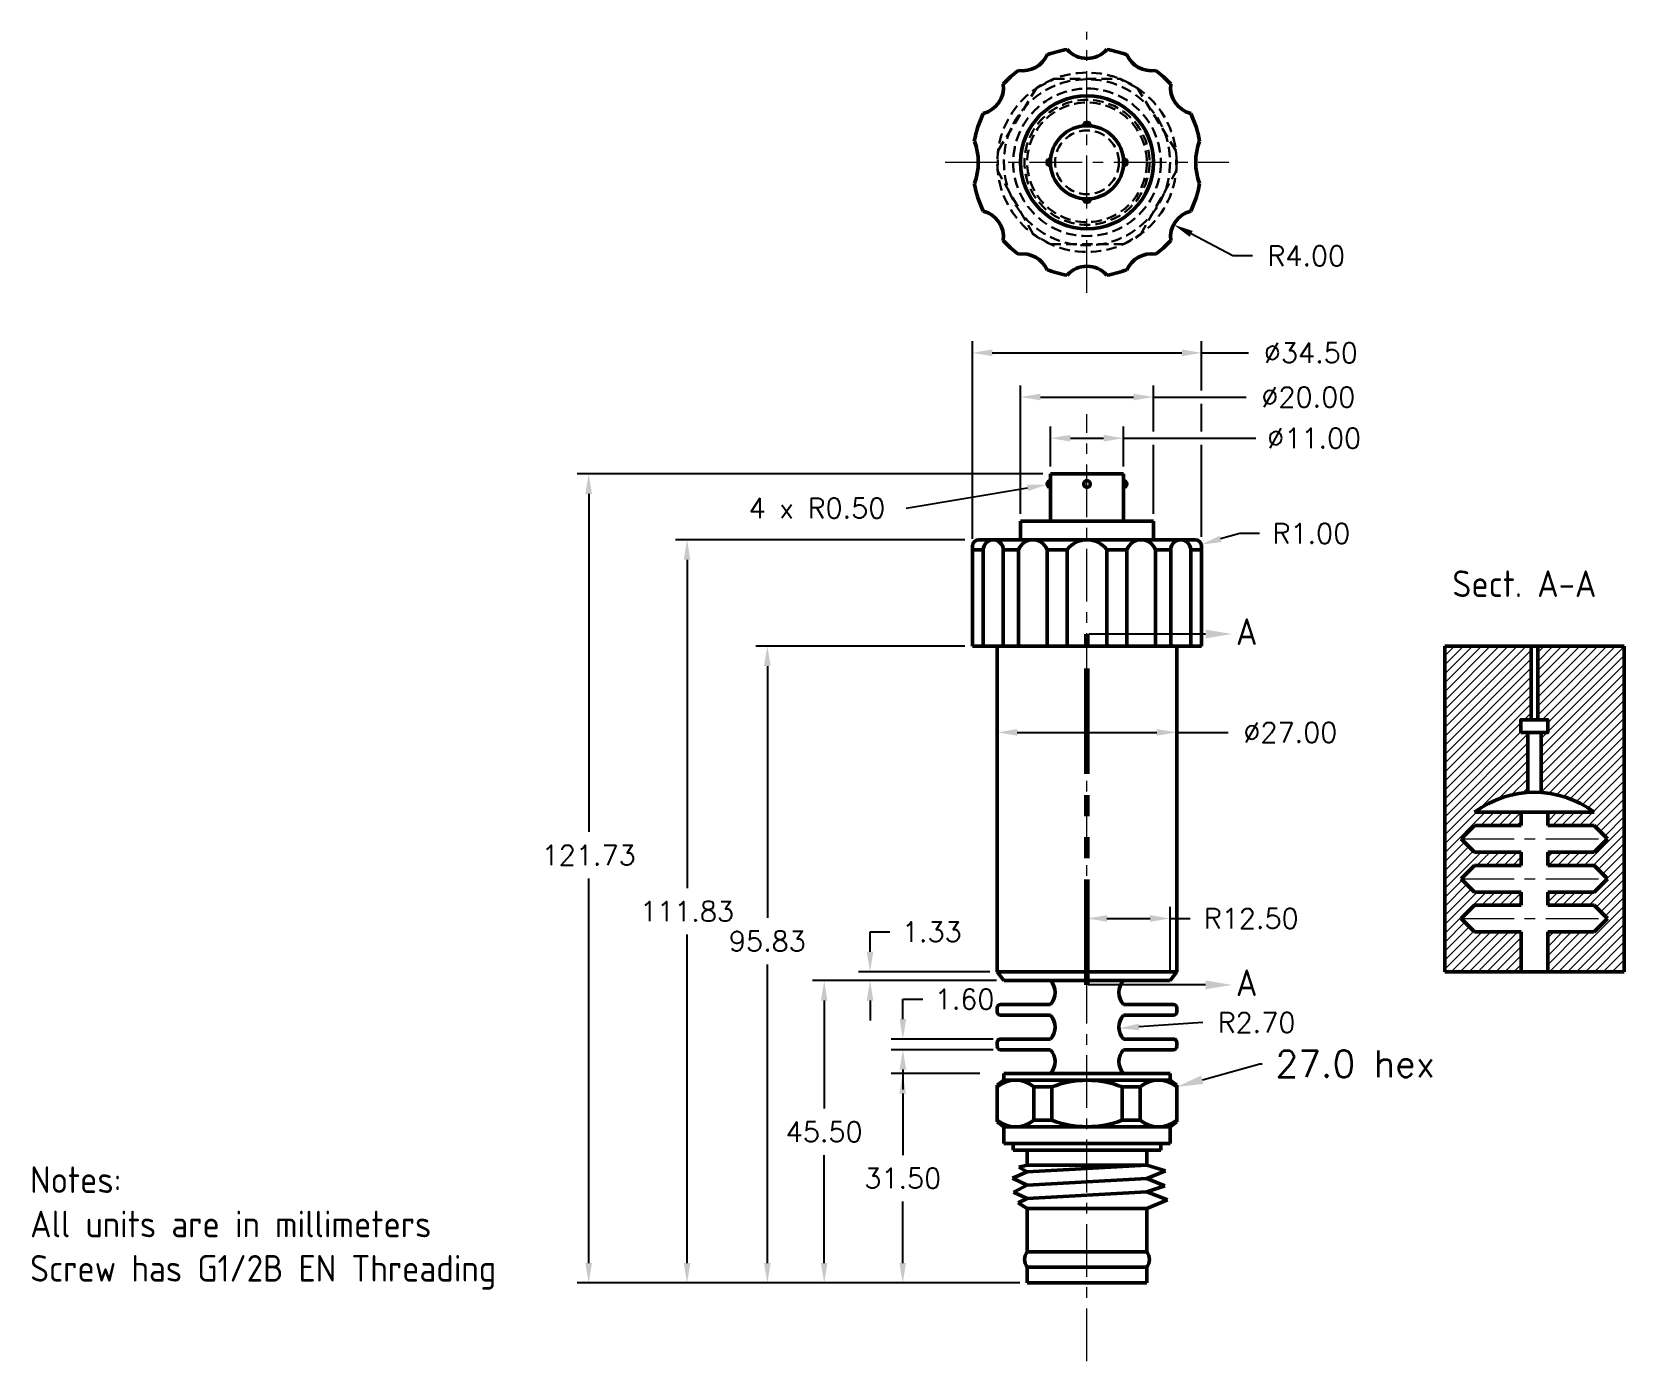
# Model space of a CAD drawing. Header units: millimetres. Extents: x -111 to 129, y 18 to 218.
import ezdxf
from ezdxf import colors
from ezdxf.entities.mleader import LeaderData, LeaderLine
from ezdxf.math import Vec2, Vec3

# ---------------------------------------------------------------- set-up
doc = ezdxf.new("R2010")
doc.units = ezdxf.units.MM
doc.header["$LTSCALE"] = 0.25
for name, pattern in [('CENTER', [50.8, 31.75, -6.35, 6.35, -6.35]), ('HIDDEN', [9.525, 6.35, -3.175]), ('PHANTOMX2', [127, 63.5, -12.7, 12.7, -12.7, 12.7, -12.7])]:
    doc.linetypes.add(name, pattern=pattern)
doc.layers.get('0').update_dxf_attribs({"lineweight": 50})
doc.layers.get('Defpoints').update_dxf_attribs({"lineweight": 5})
for name, color, linetype, lineweight in [('Center', 7, 'CENTER', 13), ('Hidden', 7, 'HIDDEN', 30), ('Phantom', 7, 'PHANTOMX2', 80)]:
    doc.layers.add(name, color=color, linetype=linetype, lineweight=lineweight)
doc.styles.add('ISO Proportional', font='isocp.shx')
doc.styles.get("Standard").update_dxf_attribs({"font": 'simplex.shx'})
doc.dimstyles.new('mmDimStyle', dxfattribs={"dimtxt": 3, "dimasz": 3, "dimexe": 1.75, "dimexo": 1.125, "dimgap": 2, "dimtad": 0, "dimtih": 1, "dimtoh": 1, "dimzin": 1, "dimdsep": 46, "dimtxsty": 'Standard', "dimcen": 3, "dimadec": 0, "dimazin": 0, "dimtfac": 1, "dimtofl": 0, "dimtmove": 0, "dimatfit": 3, "dimfxl": 1, "dimarcsym": 0})
pattern_1 = [(45, (-63.1695, 44.1866), (-0.673519, 0.673519), [])]

# ---------------------------------------------------------------- blocks, each defined once
blk = doc.blocks.new('*D5')
at = {"color": 0, "lineweight": -2, "transparency": 16777216}
for p, q in [((31.86, 61.43), (18.51, 61.43)), ((20.26, 58.43), (20.26, 49.18)), ((20.26, 32.93), (20.26, 42.18)), ((36.26, 29.93), (18.51, 29.93))]:
    blk.add_line(p, q, dxfattribs=at)
at = {"color": 0, "transparency": 16777216}
for points in [[(19.76, 58.43), (20.76, 58.43), (20.26, 61.43)], [(19.76, 32.93), (20.76, 32.93), (20.26, 29.93)]]:
    blk.add_solid(points, dxfattribs=at)
at = {"layer": 'Defpoints', "color": 0, "transparency": 16777216}
for p in [(20.26, 61.43), (32.98, 61.43), (37.39, 29.93)]:
    blk.add_point(p, dxfattribs=at)
at = {"color": 0, "lineweight": 13, "transparency": 16777216, "insert": (20.26, 45.68), "char_height": 3, "attachment_point": 5}
blk.add_mtext('31.50', dxfattribs=at)
blk = doc.blocks.new('*D6')
at = {"color": 0, "lineweight": -2, "transparency": 16777216}
for p, q in [((34.36, 75.43), (6.69, 75.43)), ((8.44, 72.43), (8.44, 56.18)), ((8.44, 32.93), (8.44, 49.18)), ((37.86, 29.93), (6.69, 29.93))]:
    blk.add_line(p, q, dxfattribs=at)
at = {"color": 0, "transparency": 16777216}
for points in [[(7.94, 72.43), (8.94, 72.43), (8.44, 75.43)], [(7.94, 32.93), (8.94, 32.93), (8.44, 29.93)]]:
    blk.add_solid(points, dxfattribs=at)
at = {"layer": 'Defpoints', "color": 0, "transparency": 16777216}
for p in [(8.44, 75.43), (35.48, 75.43), (38.98, 29.93)]:
    blk.add_point(p, dxfattribs=at)
at = {"color": 0, "lineweight": 13, "transparency": 16777216, "insert": (8.44, 52.68), "char_height": 3, "attachment_point": 5}
blk.add_mtext('45.50', dxfattribs=at)
blk = doc.blocks.new('*D7')
at = {"color": 0, "lineweight": -2, "transparency": 16777216}
for p, q in [((29.61, 125.76), (-1.86, 125.76)), ((-0.11, 122.76), (-0.11, 84.85)), ((-0.11, 32.93), (-0.11, 77.85)), ((37.86, 29.93), (-1.86, 29.93))]:
    blk.add_line(p, q, dxfattribs=at)
at = {"color": 0, "transparency": 16777216}
for points in [[(-0.61, 122.76), (0.39, 122.76), (-0.11, 125.76)], [(-0.61, 32.93), (0.39, 32.93), (-0.11, 29.93)]]:
    blk.add_solid(points, dxfattribs=at)
at = {"layer": 'Defpoints', "color": 0, "transparency": 16777216}
for p in [(-0.11, 125.76), (30.73, 125.76), (38.98, 29.93)]:
    blk.add_point(p, dxfattribs=at)
at = {"color": 0, "lineweight": 13, "transparency": 16777216, "insert": (-0.11, 81.35), "char_height": 3, "attachment_point": 5}
blk.add_mtext('95.83', dxfattribs=at)
blk = doc.blocks.new('*D8')
at = {"color": 0, "lineweight": -2, "transparency": 16777216}
for p, q in [((41.36, 151.66), (-28.74, 151.66)), ((-26.99, 148.66), (-26.99, 97.8)), ((-26.99, 32.93), (-26.99, 90.8)), ((37.86, 29.93), (-28.74, 29.93))]:
    blk.add_line(p, q, dxfattribs=at)
at = {"color": 0, "transparency": 16777216}
for points in [[(-27.49, 148.66), (-26.49, 148.66), (-26.99, 151.66)], [(-27.49, 32.93), (-26.49, 32.93), (-26.99, 29.93)]]:
    blk.add_solid(points, dxfattribs=at)
at = {"layer": 'Defpoints', "color": 0, "transparency": 16777216}
for p in [(-26.99, 151.66), (42.48, 151.66), (38.98, 29.93)]:
    blk.add_point(p, dxfattribs=at)
at = {"color": 0, "lineweight": 13, "transparency": 16777216, "insert": (-26.99, 94.3), "char_height": 3, "attachment_point": 5}
blk.add_mtext('121.73', dxfattribs=at)
blk = doc.blocks.new('*D9')
at = {"color": 0, "lineweight": -2, "transparency": 16777216}
for p, q in [((15.34, 79.76), (15.34, 82.76)), ((15.34, 82.76), (18.34, 82.76)), ((33.36, 76.76), (13.59, 76.76)), ((34.36, 75.43), (13.59, 75.43)), ((15.34, 72.43), (15.34, 69.43))]:
    blk.add_line(p, q, dxfattribs=at)
at = {"color": 0, "transparency": 16777216}
for points in [[(14.84, 79.76), (15.84, 79.76), (15.34, 76.76)], [(14.84, 72.43), (15.84, 72.43), (15.34, 75.43)]]:
    blk.add_solid(points, dxfattribs=at)
at = {"layer": 'Defpoints', "color": 0, "transparency": 16777216}
for p in [(15.34, 76.76), (34.48, 76.76), (35.48, 75.43)]:
    blk.add_point(p, dxfattribs=at)
at = {"color": 0, "lineweight": 13, "transparency": 16777216, "insert": (24.63, 82.76), "char_height": 3, "attachment_point": 5}
blk.add_mtext('1.33', dxfattribs=at)
blk = doc.blocks.new('*D10')
at = {"color": 0, "lineweight": -2, "transparency": 16777216}
for p, q in [((42.48, 152.79), (42.48, 158.8)), ((53.48, 152.79), (53.48, 158.8)), ((45.48, 157.05), (50.48, 157.05)), ((53.48, 157.05), (73.37, 157.05))]:
    blk.add_line(p, q, dxfattribs=at)
at = {"color": 0, "transparency": 16777216}
for points in [[(45.48, 157.55), (45.48, 156.55), (42.48, 157.05)], [(50.48, 157.55), (50.48, 156.55), (53.48, 157.05)]]:
    blk.add_solid(points, dxfattribs=at)
at = {"layer": 'Defpoints', "color": 0, "transparency": 16777216}
for p in [(53.48, 157.05), (42.48, 151.66), (53.48, 151.66)]:
    blk.add_point(p, dxfattribs=at)
at = {"color": 0, "lineweight": 13, "transparency": 16777216, "insert": (82.16, 157.05), "char_height": 3, "attachment_point": 5}
blk.add_mtext('%%C11.00', dxfattribs=at)
blk = doc.blocks.new('*D11')
at = {"color": 0, "lineweight": -2, "transparency": 16777216}
for p, q in [((37.98, 145.69), (37.98, 164.99)), ((40.98, 163.24), (54.98, 163.24)), ((57.98, 158.05), (57.98, 164.99)), ((57.98, 163.24), (71.92, 163.24)), ((57.98, 145.69), (57.98, 156.05))]:
    blk.add_line(p, q, dxfattribs=at)
at = {"color": 0, "transparency": 16777216}
for points in [[(40.98, 163.74), (40.98, 162.74), (37.98, 163.24)], [(54.98, 163.74), (54.98, 162.74), (57.98, 163.24)]]:
    blk.add_solid(points, dxfattribs=at)
at = {"layer": 'Defpoints', "color": 0, "transparency": 16777216}
for p in [(57.98, 163.24), (37.98, 144.56), (57.98, 144.56)]:
    blk.add_point(p, dxfattribs=at)
at = {"color": 0, "lineweight": 13, "transparency": 16777216, "insert": (81.28, 163.24), "char_height": 3, "attachment_point": 5}
blk.add_mtext('%%C20.00', dxfattribs=at)
blk = doc.blocks.new('*D12')
at = {"color": 0, "lineweight": -2, "transparency": 16777216}
blk.add_line((20.78, 146.52), (39.03, 149.58), dxfattribs=at)
blk.add_arc((42.48, 150.16), 0.5, 189.5211, 270, dxfattribs=at)
at = {"color": 0, "transparency": 16777216}
blk.add_solid([(38.95, 150.07), (39.11, 149.09), (41.99, 150.08)], dxfattribs=at)
at = {"layer": 'Defpoints', "color": 0, "transparency": 16777216}
for p in [(41.99, 150.08), (42.48, 150.16)]:
    blk.add_point(p, dxfattribs=at)
at = {"color": 0, "lineweight": 13, "transparency": 16777216, "insert": (7.36, 146.52), "char_height": 3, "width": 27.8001, "attachment_point": 5}
blk.add_mtext('4 x R0.50', dxfattribs=at)
blk = doc.blocks.new('*D13')
at = {"color": 0, "lineweight": -2, "transparency": 16777216}
for p, q in [((30.73, 141.89), (30.73, 171.64)), ((65.23, 164.24), (65.23, 171.64)), ((33.73, 169.89), (62.23, 169.89)), ((65.23, 169.89), (72.3, 169.89)), ((65.23, 158.05), (65.23, 162.24)), ((65.23, 142.18), (65.23, 156.05))]:
    blk.add_line(p, q, dxfattribs=at)
at = {"color": 0, "transparency": 16777216}
for points in [[(33.73, 170.39), (33.73, 169.39), (30.73, 169.89)], [(62.23, 170.39), (62.23, 169.39), (65.23, 169.89)]]:
    blk.add_solid(points, dxfattribs=at)
at = {"layer": 'Defpoints', "color": 0, "transparency": 16777216}
for p in [(30.73, 169.89), (30.73, 140.76), (65.23, 141.06)]:
    blk.add_point(p, dxfattribs=at)
at = {"color": 0, "lineweight": 13, "transparency": 16777216, "insert": (81.66, 169.89), "char_height": 3, "attachment_point": 5}
blk.add_mtext('%%C34.50', dxfattribs=at)
blk = doc.blocks.new('*D14')
at = {"color": 0, "lineweight": -2, "transparency": 16777216}
for p, q in [((47.98, 76.56), (47.98, 86.53)), ((60.48, 76.56), (60.48, 86.53)), ((50.98, 84.78), (57.48, 84.78)), ((60.48, 84.78), (63.48, 84.78))]:
    blk.add_line(p, q, dxfattribs=at)
at = {"color": 0, "transparency": 16777216}
for points in [[(50.98, 85.28), (50.98, 84.28), (47.98, 84.78)], [(57.48, 85.28), (57.48, 84.28), (60.48, 84.78)]]:
    blk.add_solid(points, dxfattribs=at)
at = {"layer": 'Defpoints', "color": 0, "transparency": 16777216}
for p in [(60.48, 84.78), (47.98, 75.43), (60.48, 75.43)]:
    blk.add_point(p, dxfattribs=at)
at = {"color": 0, "lineweight": 13, "transparency": 16777216, "insert": (72.69, 84.78), "char_height": 3, "attachment_point": 5}
blk.add_mtext('R12.50', dxfattribs=at)
blk = doc.blocks.new('*D15')
at = {"color": 0, "lineweight": -2, "transparency": 16777216}
for p, q in [((20.28, 69.63), (20.28, 72.63)), ((20.28, 72.63), (23.28, 72.63)), ((33.86, 66.63), (18.53, 66.63)), ((33.86, 65.03), (18.53, 65.03)), ((20.28, 62.03), (20.28, 59.03))]:
    blk.add_line(p, q, dxfattribs=at)
at = {"color": 0, "transparency": 16777216}
for points in [[(19.78, 69.63), (20.78, 69.63), (20.28, 66.63)], [(19.78, 62.03), (20.78, 62.03), (20.28, 65.03)]]:
    blk.add_solid(points, dxfattribs=at)
at = {"layer": 'Defpoints', "color": 0, "transparency": 16777216}
for p in [(20.28, 66.63), (34.98, 66.63), (34.98, 65.03)]:
    blk.add_point(p, dxfattribs=at)
at = {"color": 0, "lineweight": 13, "transparency": 16777216, "insert": (29.56, 72.63), "char_height": 3, "attachment_point": 5}
blk.add_mtext('1.60', dxfattribs=at)
blk = doc.blocks.new('*D16')
at = {"color": 0, "lineweight": -2, "transparency": 16777216}
blk.add_line((65.42, 69.12), (55.79, 68.45), dxfattribs=at)
at = {"color": 0, "transparency": 16777216}
blk.add_solid([(55.76, 68.95), (55.83, 67.96), (52.8, 68.25)], dxfattribs=at)
at = {"layer": 'Defpoints', "color": 0, "transparency": 16777216}
for p in [(55.49, 68.43), (58.19, 68.62)]:
    blk.add_point(p, dxfattribs=at)
at = {"color": 0, "lineweight": 13, "transparency": 16777216, "insert": (73.49, 69.12), "char_height": 3, "attachment_point": 5}
blk.add_mtext('R2.70', dxfattribs=at)
blk = doc.blocks.new('*D17')
at = {"color": 0, "lineweight": -2, "transparency": 16777216}
for p, q in [((69.9, 184.48), (63.66, 187.79)), ((72.9, 184.48), (69.9, 184.48))]:
    blk.add_line(p, q, dxfattribs=at)
at = {"color": 0, "transparency": 16777216}
blk.add_solid([(63.89, 188.23), (63.43, 187.34), (61.01, 189.19)], dxfattribs=at)
at = {"layer": 'Defpoints', "color": 0, "transparency": 16777216}
for p in [(64.54, 187.32), (68.08, 185.44)]:
    blk.add_point(p, dxfattribs=at)
at = {"color": 0, "lineweight": 13, "transparency": 16777216, "insert": (80.97, 184.48), "char_height": 3, "attachment_point": 5}
blk.add_mtext('R4.00', dxfattribs=at)
blk = doc.blocks.new('*D18')
at = {"color": 0, "lineweight": -2, "transparency": 16777216}
for p, q in [((70.95, 142.72), (68.07, 141.88)), ((73.95, 142.72), (70.95, 142.72))]:
    blk.add_line(p, q, dxfattribs=at)
at = {"color": 0, "transparency": 16777216}
blk.add_solid([(67.93, 142.36), (68.21, 141.4), (65.19, 141.04)], dxfattribs=at)
at = {"layer": 'Defpoints', "color": 0, "transparency": 16777216}
for p in [(64.23, 140.76), (65.19, 141.04)]:
    blk.add_point(p, dxfattribs=at)
at = {"color": 0, "lineweight": 13, "transparency": 16777216, "insert": (81.74, 142.72), "char_height": 3, "attachment_point": 5}
blk.add_mtext('R1.00', dxfattribs=at)
blk = doc.blocks.new('*D19')
at = {"color": 0, "lineweight": -2, "transparency": 16777216}
for p, q in [((34.48, 113.9), (34.48, 114.53)), ((37.48, 112.78), (58.48, 112.78)), ((61.48, 113.9), (61.48, 114.53)), ((61.48, 112.78), (69.21, 112.78))]:
    blk.add_line(p, q, dxfattribs=at)
at = {"color": 0, "transparency": 16777216}
for points in [[(37.48, 113.28), (37.48, 112.28), (34.48, 112.78)], [(58.48, 113.28), (58.48, 112.28), (61.48, 112.78)]]:
    blk.add_solid(points, dxfattribs=at)
at = {"layer": 'Defpoints', "color": 0, "transparency": 16777216}
for p in [(34.48, 112.78), (34.48, 112.78), (61.48, 112.78)]:
    blk.add_point(p, dxfattribs=at)
at = {"color": 0, "lineweight": 13, "transparency": 16777216, "insert": (78.57, 112.78), "char_height": 3, "attachment_point": 5}
blk.add_mtext('%%C27.00', dxfattribs=at)
blk = doc.blocks.new('*D20')
at = {"color": 0, "lineweight": -2, "transparency": 16777216}
for p, q in [((29.61, 141.76), (-13.94, 141.76)), ((-12.19, 138.76), (-12.19, 89.35)), ((-12.19, 32.93), (-12.19, 82.35)), ((30.61, 29.93), (-13.94, 29.93))]:
    blk.add_line(p, q, dxfattribs=at)
at = {"color": 0, "transparency": 16777216}
for points in [[(-12.69, 138.76), (-11.69, 138.76), (-12.19, 141.76)], [(-12.69, 32.93), (-11.69, 32.93), (-12.19, 29.93)]]:
    blk.add_solid(points, dxfattribs=at)
at = {"layer": 'Defpoints', "color": 0, "transparency": 16777216}
for p in [(30.73, 141.76), (-12.19, 29.93), (31.73, 29.93)]:
    blk.add_point(p, dxfattribs=at)
at = {"color": 0, "lineweight": 13, "transparency": 16777216, "insert": (-12.19, 85.85), "char_height": 3, "attachment_point": 5}
blk.add_mtext('111.83', dxfattribs=at)

msp = doc.modelspace()

# ---------------------------------------------------------------- hatches: boundary and pattern name
at = {"layer": 'Center'}
h = msp.add_hatch(dxfattribs=at)
h.set_pattern_fill('ANSI31', color=256, scale=0.3)
h.set_pattern_definition(pattern_1)
h.paths.add_polyline_path([(101.794, 76.76), (113.294, 76.76), (113.294, 82.76), (106.294, 82.76), (104.294, 84.76), (106.294, 86.76), (113.294, 86.76), (113.294, 88.76), (106.294, 88.76), (104.294, 90.76), (106.294, 92.76), (113.294, 92.76), (113.294, 94.76), (106.294, 94.76), (104.294, 96.76), (106.294, 98.76), (113.294, 98.76), (113.294, 100.76), (106.294, 100.76, -0.145204), (114.294, 103.727), (114.294, 112.761), (113.262, 112.761), (113.262, 114.682), (114.803, 114.682), (114.803, 125.76), (101.794, 125.76)])
h = msp.add_hatch(dxfattribs=at)
h.set_pattern_fill('ANSI31', color=256, scale=0.3)
h.set_pattern_definition(pattern_1)
h.paths.add_polyline_path([(115.784, 125.76), (128.794, 125.76), (128.794, 76.76), (117.294, 76.76), (117.294, 82.76), (124.294, 82.76), (126.294, 84.76), (124.294, 86.76), (117.294, 86.76), (117.294, 88.76), (124.294, 88.76), (126.294, 90.76), (124.294, 92.76), (117.294, 92.76), (117.294, 94.76), (124.294, 94.76), (126.294, 96.76), (124.294, 98.76), (117.294, 98.76), (117.294, 100.76), (124.294, 100.76, 0.145204), (116.294, 103.727), (116.294, 112.761), (117.325, 112.761), (117.325, 114.682), (115.784, 114.682)])

# ---------------------------------------------------------------- linework, layer by layer
for p, q in [((47.98, 151.66), (42.48, 151.66)), ((42.48, 151.66), (42.48, 144.56)), ((47.98, 151.66), (53.48, 151.66)), ((53.48, 151.66), (53.48, 144.56)), ((37.98, 144.56), (37.98, 141.76)), ((37.98, 144.56), (47.98, 144.56)), ((57.98, 144.56), (47.98, 144.56)), ((57.98, 144.56), (57.98, 141.76)), ((31.73, 141.76), (64.23, 141.76)), ((30.73, 140.76), (30.73, 125.76)), ((32.38, 140.26), (30.73, 140.26)), ((32.38, 140.26), (32.38, 125.76)), ((35.38, 140.26), (35.38, 125.76)), ((37.68, 140.26), (35.38, 140.26)), ((37.68, 140.26), (37.68, 125.76)), ((44.98, 140.26), (41.98, 140.26)), ((41.98, 140.26), (41.98, 125.76)), ((44.98, 140.26), (44.98, 125.76)), ((50.98, 140.26), (50.98, 125.76)), ((50.98, 140.26), (53.98, 140.26)), ((53.98, 140.26), (53.98, 125.76)), ((58.28, 140.26), (58.28, 125.76)), ((58.28, 140.26), (60.58, 140.26)), ((60.58, 140.26), (60.58, 125.76)), ((63.58, 140.26), (63.58, 125.76)), ((63.58, 140.26), (65.23, 140.26)), ((65.23, 140.76), (65.23, 125.76)), ((30.73, 125.76), (47.98, 125.76)), ((34.48, 125.76), (34.48, 76.76)), ((65.23, 125.76), (47.98, 125.76)), ((61.48, 125.76), (61.48, 76.76)), ((128.794, 125.76), (101.794, 125.76)), ((101.794, 125.76), (101.794, 76.76)), ((114.803, 125.76), (114.803, 114.682)), ((115.803, 114.682), (115.803, 125.76)), ((128.794, 76.76), (128.794, 125.76)), ((114.294, 103.727), (114.294, 112.727)), ((116.294, 103.727), (116.294, 112.727)), ((106.294, 100.76), (124.294, 100.76)), ((113.294, 100.76), (113.294, 98.76)), ((117.294, 100.76), (117.294, 98.76)), ((106.294, 98.76), (104.294, 96.76)), ((106.294, 98.76), (113.294, 98.76)), ((124.294, 98.76), (117.294, 98.76)), ((124.294, 98.76), (126.294, 96.76)), ((104.294, 96.76), (106.294, 94.76)), ((126.294, 96.76), (124.294, 94.76)), ((113.294, 94.76), (106.294, 94.76)), ((113.294, 92.76), (113.294, 94.76)), ((117.294, 92.76), (117.294, 94.76)), ((117.294, 94.76), (124.294, 94.76)), ((104.294, 90.76), (106.294, 92.76)), ((113.294, 92.76), (106.294, 92.76)), ((117.294, 92.76), (124.294, 92.76)), ((126.294, 90.76), (124.294, 92.76)), ((106.294, 88.76), (104.294, 90.76)), ((106.294, 88.76), (113.294, 88.76)), ((113.294, 86.76), (113.294, 88.76)), ((117.294, 86.76), (117.294, 88.76)), ((124.294, 88.76), (117.294, 88.76)), ((124.294, 88.76), (126.294, 90.76)), ((106.294, 86.76), (104.294, 84.76)), ((106.294, 86.76), (113.294, 86.76)), ((124.294, 86.76), (117.294, 86.76)), ((124.294, 86.76), (126.294, 84.76)), ((104.294, 84.76), (106.294, 82.76)), ((126.294, 84.76), (124.294, 82.76)), ((113.294, 82.76), (106.294, 82.76)), ((113.294, 76.76), (113.294, 82.76)), ((117.294, 76.76), (117.294, 82.76)), ((117.294, 82.76), (124.294, 82.76)), ((34.48, 76.76), (47.98, 76.76)), ((34.48, 76.76), (35.48, 75.433)), ((61.48, 76.76), (47.98, 76.76)), ((61.48, 76.76), (60.48, 75.433)), ((61.48, 76.76), (60.48, 76.76)), ((101.794, 76.76), (128.794, 76.76)), ((35.48, 75.433), (47.98, 75.433)), ((60.48, 75.433), (47.98, 75.433)), ((34.48, 71.333), (34.48, 70.733)), ((42.48, 71.833), (34.98, 71.833)), ((34.98, 70.233), (42.48, 70.233)), ((53.48, 71.833), (60.98, 71.833)), ((60.98, 70.233), (53.48, 70.233)), ((61.48, 71.333), (61.48, 70.733)), ((34.48, 66.133), (34.48, 65.533)), ((42.48, 66.633), (34.98, 66.633)), ((34.98, 65.033), (42.48, 65.033)), ((53.48, 66.633), (60.98, 66.633)), ((60.98, 65.033), (53.48, 65.033)), ((61.48, 66.133), (61.48, 65.533)), ((35.48, 60.433), (34.48, 59.707)), ((35.48, 61.433), (47.98, 61.433)), ((35.48, 61.433), (35.48, 60.433)), ((35.48, 60.433), (47.98, 60.433)), ((60.48, 61.433), (47.98, 61.433)), ((60.48, 60.433), (47.98, 60.433)), ((60.48, 61.433), (60.48, 60.433)), ((60.48, 60.433), (61.48, 59.707)), ((34.48, 59.707), (34.48, 54.16)), ((39.98, 59.433), (39.98, 54.433)), ((39.98, 59.433), (42.68, 59.433)), ((42.68, 59.433), (42.68, 54.433)), ((53.28, 59.433), (53.28, 54.433)), ((55.98, 59.433), (53.28, 59.433)), ((55.98, 59.433), (55.98, 54.433)), ((61.48, 59.707), (61.48, 54.16)), ((35.48, 53.433), (34.48, 54.16)), ((35.48, 53.433), (47.98, 53.433)), ((35.48, 53.433), (35.48, 50.933)), ((39.98, 54.433), (42.68, 54.433)), ((60.48, 53.433), (47.98, 53.433)), ((55.98, 54.433), (53.28, 54.433)), ((60.48, 53.433), (61.48, 54.16)), ((60.48, 53.433), (60.48, 50.933)), ((35.48, 50.933), (36.88, 50.933)), ((36.88, 50.933), (36.88, 49.933)), ((36.88, 50.933), (47.98, 50.933)), ((59.08, 50.933), (47.98, 50.933)), ((60.48, 50.933), (59.08, 50.933)), ((59.08, 50.933), (59.08, 49.933)), ((36.88, 49.933), (38.98, 49.933)), ((38.98, 49.933), (47.98, 49.933)), ((38.98, 47.633), (38.98, 49.933)), ((56.98, 49.933), (47.98, 49.933)), ((56.98, 49.933), (56.98, 47.633)), ((59.08, 49.933), (56.98, 49.933)), ((38.98, 46.628), (36.774, 45.7)), ((36.774, 45.7), (38.98, 44.628)), ((38.98, 47.633), (37.715, 47.342)), ((37.715, 47.342), (38.98, 46.628)), ((38.98, 47.633), (47.98, 47.633)), ((38.98, 46.628), (56.98, 47.633)), ((56.98, 45.633), (38.98, 44.628)), ((56.98, 47.633), (47.98, 47.633)), ((56.98, 47.633), (59.801, 46.778)), ((59.801, 46.778), (56.98, 45.633)), ((56.98, 45.633), (59.7, 44.554)), ((38.98, 44.628), (36.942, 43.576)), ((36.942, 43.576), (38.98, 42.628)), ((56.98, 43.633), (38.98, 42.628)), ((59.7, 44.554), (56.98, 43.633)), ((56.98, 43.633), (60.105, 42.431)), ((38.98, 42.628), (37.65, 41.992)), ((37.65, 41.992), (38.98, 41.133)), ((38.98, 41.133), (38.98, 34.633)), ((56.98, 41.133), (38.98, 41.133)), ((60.105, 42.431), (56.98, 41.133)), ((56.98, 41.133), (56.98, 34.633)), ((38.98, 34.633), (47.98, 34.633)), ((56.98, 34.633), (47.98, 34.633)), ((38.98, 32.283), (47.98, 32.283)), ((38.98, 32.283), (38.98, 29.933)), ((56.98, 32.283), (47.98, 32.283)), ((56.98, 32.283), (56.98, 29.933)), ((38.98, 29.933), (56.98, 29.933))]:
    msp.add_line(p, q)
msp.add_lwpolyline([(113.262, 112.761), (117.303, 112.761), (117.303, 114.682), (113.262, 114.682)], close=True)
for radius in [10, 5.5]:
    msp.add_circle((47.98, 198.563), radius)
for centre, radius, start, end in [((38.32, 216.348), 4, 260.79837, 336.21862), ((47.98, 198.563), 17.25, 100.01541, 110.35441), ((47.98, 218.195), 4, 221.40962, 318.59038), ((47.98, 198.563), 17.25, 69.64559, 79.98459), ((57.641, 216.348), 4, 203.78138, 279.20163), ((47.98, 198.563), 17.25, 126.66259, 136.92286), ((47.98, 198.563), 17.25, 43.07714, 53.33741), ((31.417, 209.807), 4, 283.94235, 7.71609), ((64.544, 209.807), 4, 172.28391, 256.05765), ((47.98, 198.563), 17.25, 154.73559, 169.29873), ((47.98, 204.063), 0.5, 357.39475, 182.60525), ((47.98, 198.563), 17.25, 10.70127, 25.26441), ((22.62, 198.563), 9, 339.15123, 20.84877), ((73.341, 198.563), 9, 159.15123, 200.84877), ((42.48, 198.563), 0.5, 87.39475, 272.60525), ((53.48, 198.563), 0.5, 267.39475, 92.60525), ((47.98, 198.563), 17.25, 190.70127, 205.26441), ((47.98, 198.563), 17.25, 334.73559, 349.29873), ((47.98, 193.063), 0.5, 177.39475, 2.60525), ((31.417, 187.318), 4, 352.28391, 76.05765), ((64.544, 187.318), 4, 103.94235, 187.71609), ((47.98, 198.563), 17.25, 223.07714, 233.33741), ((38.32, 180.777), 4, 23.78138, 99.20163), ((57.641, 180.777), 4, 80.79837, 156.21862), ((47.98, 198.563), 17.25, 306.66259, 316.92286), ((47.98, 198.563), 17.25, 249.64559, 259.98459), ((47.98, 178.93), 4, 41.40962, 138.59038), ((47.98, 198.563), 17.25, 280.01541, 290.35441), ((42.48, 150.16), 0.5, 90, 270), ((47.98, 150.16), 0.5, 90, 270), ((47.98, 150.16), 0.5, 270, 90), ((53.48, 150.16), 0.5, 270, 90), ((31.73, 140.76), 1, 90, 180), ((33.88, 140.26), 1.5, 0, 180), ((39.83, 139.47), 2.291, 20.19501, 159.80499), ((47.98, 138.01), 3.75, 36.8699, 143.1301), ((56.13, 139.47), 2.291, 20.19501, 159.80499), ((62.08, 140.26), 1.5, 0, 180), ((64.23, 140.76), 1, 0, 90), ((115.294, 88.76), 15, 53.1301, 126.8699), ((40.468, 73.633), 2.7, 318.18969, 41.81031), ((55.493, 73.633), 2.7, 138.18969, 221.81031), ((34.98, 71.333), 0.5, 90, 180), ((34.98, 70.733), 0.5, 180, 270), ((40.468, 68.433), 2.7, 318.18969, 41.81031), ((55.493, 68.433), 2.7, 138.18969, 221.81031), ((60.98, 71.333), 0.5, 0, 90), ((60.98, 70.733), 0.5, 270, 0), ((34.98, 66.133), 0.5, 90, 180), ((34.98, 65.533), 0.5, 180, 270), ((40.468, 63.233), 2.7, 318.18969, 41.81031), ((55.493, 63.233), 2.7, 138.18969, 221.81031), ((60.98, 66.133), 0.5, 0, 90), ((60.98, 65.533), 0.5, 270, 0), ((37.23, 56.152), 4.281, 50.03379, 129.96621), ((47.98, 45.888), 14.545, 68.63018, 111.36982), ((58.73, 56.152), 4.281, 50.03379, 129.96621), ((37.23, 57.715), 4.281, 230.03379, 309.96621), ((47.98, 67.978), 14.545, 248.63018, 291.36982), ((58.73, 57.715), 4.281, 230.03379, 309.96621), ((40.599, 33.458), 2, 144.0202, 215.9798), ((55.362, 33.458), 2, 324.0202, 35.9798)]:
    msp.add_arc(centre, radius, start, end)
for p, q in [((47.98, 178.93), (47.98, 218.195)), ((26.62, 198.563), (69.341, 198.563)), ((47.98, 18.162), (47.98, 160.644)), ((104.294, 96.76), (126.294, 96.76)), ((104.294, 90.76), (126.294, 90.76)), ((104.294, 84.76), (126.294, 84.76))]:
    msp.add_line(p, q, dxfattribs=at)
at = {"layer": 'Hidden'}
for p, q in [((40.379, 209.696), (43.013, 211.132)), ((43.013, 211.132), (52.948, 211.132)), ((55.582, 209.696), (52.948, 211.132)), ((34.611, 200.33), (40.379, 209.696)), ((61.35, 200.33), (55.582, 209.696)), ((34.51, 197.332), (34.611, 200.33)), ((61.451, 197.332), (61.35, 200.33)), ((39.881, 187.732), (34.51, 197.332)), ((56.08, 187.732), (61.451, 197.332)), ((42.48, 186.234), (39.881, 187.732)), ((53.48, 186.234), (56.08, 187.732)), ((42.48, 186.234), (53.48, 186.234))]:
    msp.add_line(p, q, dxfattribs=at)
for radius in [13.5, 12.5, 11.1, 9.4, 9, 4.8]:
    msp.add_circle((47.98, 198.563), radius, dxfattribs=at)
at = {"layer": 'Phantom'}
msp.add_line((47.98, 74.781), (47.98, 127.582), dxfattribs=at)

# ---------------------------------------------------------------- texts
at = {"insert": (-111.02, 47.468), "char_height": 4, "attachment_point": 1, "style": 'ISO Proportional'}
msp.add_mtext_dynamic_manual_height_columns('Notes:\\PAll units are in millimeters\\PScrew has G1/2B EN Threading', width=73.38794, gutter_width=20, heights=[0], dxfattribs=at)
at = {"layer": 'Center', "char_height": 4, "style": 'ISO Proportional'}
for s, width, insert, attachment_point in [('Sect. A-A', 30.62061, (102.96, 137.153), 1), ('A', 1.93225, (73.625, 129.936), 3), ('A', 3.95952, (73.625, 77.111), 3)]:
    msp.add_mtext_dynamic_manual_height_columns(s, width=width, gutter_width=20, heights=[0], dxfattribs=dict(at, insert=insert, attachment_point=attachment_point))

# ---------------------------------------------------------------- dimensions: what is measured, and where the dimension line sits
at = {"lineweight": 13}
for center, mpoint, picture, middle in [((64.544, 187.318), (68.078, 185.445), '*D17', (80.973, 184.478)), ((55.493, 68.433), (58.187, 68.619), '*D16', (65.421, 69.119))]:
    dim = msp.add_radius_dim(center=center, mpoint=mpoint, dimstyle='mmDimStyle', override={"dimse1": 1}, dxfattribs=at)
    dim.commit()
    dim.dimension.update_dxf_attribs({"geometry": picture, "text_midpoint": middle, "dimtype": 164})
for base, p1, p2, text, picture, middle in [((30.73, 169.892), (65.23, 141.06), (30.73, 140.76), '%%C<>', '*D13', (81.659, 169.892)), ((57.98, 163.243), (37.98, 144.56), (57.98, 144.56), '%%C<>', '*D11', (81.28, 163.243)), ((53.48, 157.051), (42.48, 151.66), (53.48, 151.66), '%%C<>', '*D10', (82.156, 157.051)), ((34.48, 112.779), (61.48, 112.779), (34.48, 112.779), '%%C<>', '*D19', (78.566, 112.779)), ((60.48, 84.784), (47.98, 75.433), (60.48, 75.433), 'R<>', '*D14', (72.695, 84.784))]:
    dim = msp.add_linear_dim(base=base, p1=p1, p2=p2, text=text, dimstyle='mmDimStyle', dxfattribs=at)
    dim.commit()
    dim.dimension.update_dxf_attribs({"geometry": picture, "text_midpoint": middle, "dimtype": 160})
for base, p1, p2, picture, middle in [((-26.989, 151.66), (38.98, 29.933), (42.48, 151.66), '*D8', (-26.989, 94.297)), ((-0.107, 125.76), (38.98, 29.933), (30.73, 125.76), '*D7', (-0.107, 81.347)), ((15.343, 76.76), (35.48, 75.433), (34.48, 76.76), '*D9', (24.628, 82.76)), ((20.277, 66.633), (34.98, 65.033), (34.98, 66.633), '*D15', (29.563, 72.633))]:
    dim = msp.add_linear_dim(base=base, p1=p1, p2=p2, angle=90, dimstyle='mmDimStyle', dxfattribs=at)
    dim.commit()
    dim.dimension.update_dxf_attribs({"geometry": picture, "text_midpoint": middle, "dimtype": 160})
dim = msp.add_radius_dim(center=(42.48, 150.16), mpoint=(41.987, 150.078), text='4 x <>', dimstyle='mmDimStyle', override={"dimcen": 0}, dxfattribs=at)
dim.commit()
dim.dimension.update_dxf_attribs({"geometry": '*D12', "text_midpoint": (20.785, 146.522), "dimtype": 164})
dim = msp.add_radius_dim(center=(64.23, 140.76), mpoint=(65.19, 141.041), dimstyle='mmDimStyle', override={"dimcen": 0, "dimse1": 1}, dxfattribs=at)
dim.commit()
dim.dimension.update_dxf_attribs({"geometry": '*D18', "text_midpoint": (81.736, 142.721)})
for base, p1, p2, picture, middle in [((-12.195, 29.933), (30.73, 141.76), (31.73, 29.933), '*D20', (-12.195, 85.847)), ((8.44, 75.433), (38.98, 29.933), (35.48, 75.433), '*D6', (8.44, 52.683)), ((20.255, 61.433), (37.386, 29.933), (32.981, 61.433), '*D5', (20.255, 45.683))]:
    dim = msp.add_linear_dim(base=base, p1=p1, p2=p2, angle=90, dimstyle='mmDimStyle', dxfattribs=at)
    dim.commit()
    dim.dimension.update_dxf_attribs({"geometry": picture, "text_midpoint": middle})

# ---------------------------------------------------------------- leaders
ml = msp.add_multileader_mtext('Standard', dxfattribs=at)
ml.set_content('27.0 hex', color=256)
ml.set_leader_properties()
ml.build(insert=Vec2(0, 0))
ml.multileader.update_dxf_attribs({"text_right_attachment_type": 6, "dogleg_length": 0.36})
ctx = ml.context
ctx.base_point, ctx.plane_origin = Vec3(74.338, 62.912), Vec3(61.48, 59.433)
ctx.right_attachment = 6
notes = []
notes.append((ctx, [(0, (1, 1, 0), (73.978, 62.912), (1, 0), 0.36, [(0, [(61.48, 59.433)], 0, [])])]))
ctx.mtext.insert, ctx.mtext.flow_direction = Vec3(76.338, 64.912), 5
at = {"layer": 'Phantom'}
ml = msp.add_multileader_mtext('Standard', dxfattribs=at)
ml.set_content('', color=256)
ml.set_leader_properties()
ml.build(insert=Vec2(0, 0))
ml.multileader.update_dxf_attribs({"text_right_attachment_type": 6, "dogleg_length": 0.36})
ctx = ml.context
ctx.base_point, ctx.plane_origin = Vec3(46.264, 129.582), Vec3(86.86, 127.582)
ctx.right_attachment, ctx.text_align_type = 6, 2
notes.append((ctx, [(0, (1, 1, 0), (51.682, 127.582), (-1, 0), 1.417, [(0, [(69.826, 127.582)], 0, [])])]))
ctx.mtext.insert, ctx.mtext.alignment, ctx.mtext.flow_direction = Vec3(48.264, 131.582), 3, 5
ml = msp.add_multileader_mtext('Standard', dxfattribs=at)
ml.set_content('', color=256)
ml.set_leader_properties()
ml.build(insert=Vec2(0, 0))
ml.multileader.update_dxf_attribs({"text_right_attachment_type": 6, "dogleg_length": 0.36})
ctx = ml.context
ctx.base_point, ctx.plane_origin = Vec3(46.135, 76.781), Vec3(86.861, 74.781)
ctx.right_attachment, ctx.text_align_type = 6, 2
notes.append((ctx, [(0, (1, 1, 0), (51.553, 74.781), (-1, 0), 1.417, [(0, [(69.826, 74.781)], 0, [])])]))
ctx.mtext.insert, ctx.mtext.alignment, ctx.mtext.flow_direction = Vec3(48.135, 78.781), 3, 5
for ctx, leaders in notes:
    for number, flags, end, landing, length, lines in leaders:
        leader = LeaderData()
        leader.index, (leader.has_last_leader_line, leader.has_dogleg_vector, leader.attachment_direction) = number, flags
        leader.last_leader_point, leader.dogleg_vector, leader.dogleg_length = Vec3(end), Vec3(landing), length
        for number, points, colour, breaks in lines:
            line = LeaderLine()
            line.index, line.vertices, line.color, line.breaks = number, Vec3.list(points), colors.encode_raw_color(colour), breaks
            leader.lines.append(line)
        ctx.leaders.append(leader)

doc.saveas('drawing.dxf')
